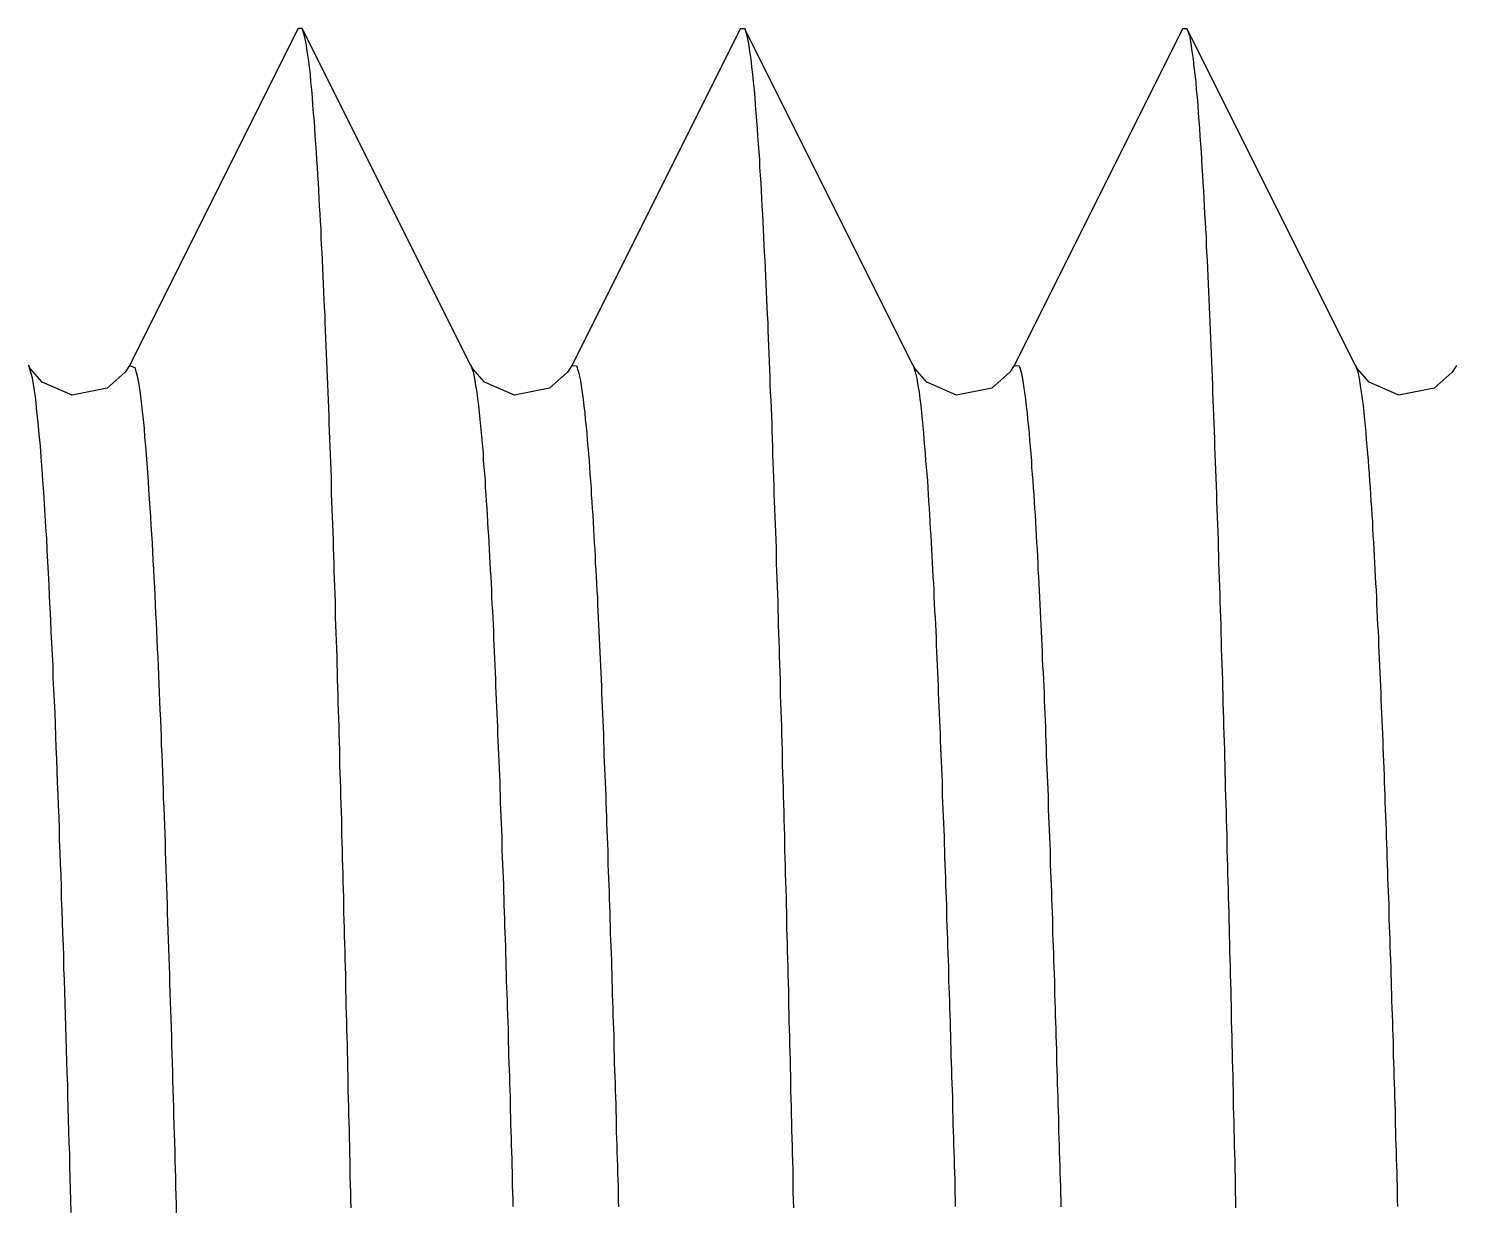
# Model space of a CAD drawing. Header units: millimetres. Extents: x 0 to 3800, y -67 to 2530.
# Drawn here: x 2222.142 to 2227.113, y 978.533 to 982.636 of the extents above; entities that cross this region are included whole.
import ezdxf

# ---------------------------------------------------------------- set-up
doc = ezdxf.new("R2010")
doc.units = ezdxf.units.MM
doc.layers.add('내부선 및 부속', color=4, linetype='Continuous')

msp = doc.modelspace()

# ---------------------------------------------------------------- linework, layer by layer
at = {"layer": '내부선 및 부속', "linetype": 'Continuous'}
for p, q in [((2223.0801, 982.6357), (2222.4932, 981.4625)), ((2223.0947, 982.6357), (2223.0801, 982.6357)), ((2223.6815, 981.4625), (2223.0947, 982.6357)), ((2224.6199, 982.6357), (2224.0331, 981.4625)), ((2224.6199, 982.6357), (2224.6345, 982.6357)), ((2225.2214, 981.4625), (2224.6345, 982.6357)), ((2226.1597, 982.6357), (2225.5729, 981.4625)), ((2226.1597, 982.6357), (2226.1743, 982.6357)), ((2226.7612, 981.4625), (2226.1743, 982.6357))]:
    msp.add_line(p, q, dxfattribs=at)
at = {"layer": '내부선 및 부속', "linetype": 'Continuous', "flags": 128}
for points in [[(2223.2649, 978.5285), (2223.2639, 978.5555), (2223.2639, 978.5825), (2223.2629, 978.6095), (2223.2619, 978.6365), (2223.2619, 978.6635), (2223.2609, 978.6905), (2223.2599, 978.7175), (2223.2599, 978.7445), (2223.2589, 978.7715), (2223.2589, 978.7985), (2223.2579, 978.8255), (2223.2569, 978.8535), (2223.2569, 978.8805), (2223.2559, 978.9075), (2223.2549, 978.9345), (2223.2549, 978.9615), (2223.2539, 978.9885), (2223.2529, 979.0155), (2223.2529, 979.0425), (2223.2519, 979.0695), (2223.2519, 979.0965), (2223.2509, 979.1235), (2223.2499, 979.1505), (2223.2499, 979.1775), (2223.2489, 979.2045), (2223.2479, 979.2315), (2223.2479, 979.2585), (2223.2469, 979.2855), (2223.2459, 979.3125), (2223.2459, 979.3395), (2223.2449, 979.3665), (2223.2439, 979.3945), (2223.2439, 979.4215), (2223.2429, 979.4485), (2223.2419, 979.4755), (2223.2419, 979.5025), (2223.2409, 979.5295), (2223.2399, 979.5565), (2223.2389, 979.5835), (2223.2389, 979.6105), (2223.2379, 979.6375), (2223.2369, 979.6645), (2223.2369, 979.6915), (2223.2359, 979.7185), (2223.2349, 979.7455), (2223.2349, 979.7455), (2223.2349, 979.7725), (2223.2339, 979.7995), (2223.2329, 979.8265), (2223.2319, 979.8535), (2223.2319, 979.8805), (2223.2309, 979.9075), (2223.2299, 979.9355), (2223.2289, 979.9625), (2223.2289, 979.9895), (2223.2279, 980.0165), (2223.2269, 980.0435), (2223.2259, 980.0705), (2223.2259, 980.0975), (2223.2249, 980.1245), (2223.2239, 980.1515), (2223.2229, 980.1785), (2223.2229, 980.2055), (2223.2219, 980.2325), (2223.2209, 980.2595), (2223.2199, 980.2865), (2223.2199, 980.3135), (2223.2189, 980.3405), (2223.2179, 980.3675), (2223.2169, 980.3945), (2223.2159, 980.4215), (2223.2159, 980.4485), (2223.2149, 980.4755), (2223.2139, 980.5035), (2223.2129, 980.5305), (2223.2119, 980.5575), (2223.2109, 980.5845), (2223.2109, 980.6115), (2223.2099, 980.6385), (2223.2089, 980.6655), (2223.2079, 980.6925), (2223.2069, 980.7195), (2223.2059, 980.7465), (2223.2059, 980.7735), (2223.2049, 980.8005), (2223.2039, 980.8275), (2223.2029, 980.8545), (2223.2019, 980.8815), (2223.2009, 980.9085), (2223.1999, 980.9355), (2223.1989, 980.9625), (2223.1979, 980.9895), (2223.1969, 981.0165), (2223.1959, 981.0435), (2223.1959, 981.0705), (2223.1949, 981.0985), (2223.1939, 981.1255), (2223.1929, 981.1525), (2223.1919, 981.1795), (2223.1909, 981.2065), (2223.1899, 981.2335), (2223.1889, 981.2605), (2223.1879, 981.2875), (2223.1869, 981.3145), (2223.1859, 981.3415), (2223.1849, 981.3685), (2223.1839, 981.3955), (2223.1829, 981.4225), (2223.1809, 981.4495), (2223.1799, 981.4765), (2223.1789, 981.5035), (2223.1779, 981.5305), (2223.1769, 981.5575), (2223.1759, 981.5845), (2223.1749, 981.6115), (2223.1739, 981.6385), (2223.1719, 981.6655), (2223.1709, 981.6925), (2223.1699, 981.7195), (2223.1689, 981.7465), (2223.1679, 981.7735), (2223.1659, 981.8005), (2223.1649, 981.8285), (2223.1639, 981.8555), (2223.1619, 981.8825), (2223.1609, 981.9095), (2223.1599, 981.9365), (2223.1579, 981.9635), (2223.1569, 981.9905), (2223.1549, 982.0175), (2223.1539, 982.0445), (2223.1519, 982.0715), (2223.1509, 982.0985), (2223.1489, 982.1255), (2223.1479, 982.1525), (2223.1459, 982.1795), (2223.1439, 982.2065), (2223.1419, 982.2335), (2223.1399, 982.2605), (2223.1389, 982.2875), (2223.1369, 982.3145), (2223.1339, 982.3415), (2223.1319, 982.3685), (2223.1299, 982.3955), (2223.1279, 982.4225), (2223.1249, 982.4495), (2223.1249, 982.4495), (2223.1229, 982.4765), (2223.1199, 982.5025), (2223.1159, 982.5295), (2223.1119, 982.5565), (2223.1079, 982.5835), (2223.1029, 982.6105), (2223.0949, 982.6355), (2223.0949, 982.6355)], [(2224.6349, 982.6355), (2224.6429, 982.6105), (2224.6479, 982.5835), (2224.6519, 982.5565), (2224.6559, 982.5295), (2224.6589, 982.5025), (2224.6619, 982.4765), (2224.6649, 982.4495), (2224.6679, 982.4225), (2224.6699, 982.3955), (2224.6719, 982.3685), (2224.6739, 982.3415), (2224.6759, 982.3145), (2224.6779, 982.2875), (2224.6799, 982.2605), (2224.6819, 982.2335), (2224.6839, 982.2065), (2224.6859, 982.1795), (2224.6869, 982.1525), (2224.6889, 982.1255), (2224.6909, 982.0985), (2224.6919, 982.0715), (2224.6939, 982.0445), (2224.6949, 982.0175), (2224.6969, 981.9905), (2224.6979, 981.9635), (2224.6989, 981.9365), (2224.7009, 981.9095), (2224.7019, 981.8825), (2224.7029, 981.8555), (2224.7049, 981.8285), (2224.7059, 981.8005), (2224.7069, 981.7735), (2224.7089, 981.7465), (2224.7099, 981.7195), (2224.7109, 981.6925), (2224.7119, 981.6655), (2224.7129, 981.6385), (2224.7149, 981.6115), (2224.7159, 981.5845), (2224.7169, 981.5575), (2224.7179, 981.5305), (2224.7189, 981.5035), (2224.7199, 981.4765), (2224.7209, 981.4495), (2224.7219, 981.4225), (2224.7229, 981.3955), (2224.7239, 981.3685), (2224.7259, 981.3415), (2224.7269, 981.3145), (2224.7279, 981.2875), (2224.7289, 981.2605), (2224.7299, 981.2335), (2224.7309, 981.2065), (2224.7319, 981.1795), (2224.7319, 981.1525), (2224.7329, 981.1255), (2224.7339, 981.0985), (2224.7349, 981.0705), (2224.7359, 981.0435), (2224.7369, 981.0165), (2224.7379, 980.9895), (2224.7389, 980.9625), (2224.7399, 980.9355), (2224.7409, 980.9085), (2224.7419, 980.8815), (2224.7429, 980.8545), (2224.7439, 980.8275), (2224.7439, 980.8005), (2224.7449, 980.7735), (2224.7459, 980.7465), (2224.7469, 980.7195), (2224.7479, 980.6925), (2224.7489, 980.6655), (2224.7499, 980.6385), (2224.7499, 980.6115), (2224.7509, 980.5845), (2224.7519, 980.5575), (2224.7529, 980.5305), (2224.7539, 980.5035), (2224.7549, 980.4755), (2224.7549, 980.4485), (2224.7559, 980.4215), (2224.7569, 980.3945), (2224.7579, 980.3675), (2224.7589, 980.3405), (2224.7589, 980.3135), (2224.7599, 980.2865), (2224.7609, 980.2595), (2224.7619, 980.2325), (2224.7629, 980.2055), (2224.7629, 980.1785), (2224.7639, 980.1515), (2224.7649, 980.1245), (2224.7659, 980.0975), (2224.7659, 980.0705), (2224.7669, 980.0435), (2224.7679, 980.0165), (2224.7689, 979.9895), (2224.7689, 979.9625), (2224.7699, 979.9355), (2224.7699, 979.9355), (2224.7709, 979.9075), (2224.7709, 979.8805), (2224.7719, 979.8535), (2224.7729, 979.8265), (2224.7739, 979.7995), (2224.7739, 979.7725), (2224.7749, 979.7455), (2224.7759, 979.7185), (2224.7759, 979.6915), (2224.7769, 979.6645), (2224.7779, 979.6375), (2224.7789, 979.6105), (2224.7789, 979.5835), (2224.7799, 979.5565), (2224.7809, 979.5295), (2224.7809, 979.5025), (2224.7819, 979.4755), (2224.7829, 979.4485), (2224.7829, 979.4215), (2224.7839, 979.3945), (2224.7849, 979.3665), (2224.7849, 979.3395), (2224.7859, 979.3125), (2224.7869, 979.2855), (2224.7869, 979.2585), (2224.7879, 979.2315), (2224.7889, 979.2045), (2224.7889, 979.1775), (2224.7899, 979.1505), (2224.7909, 979.1235), (2224.7909, 979.0965), (2224.7919, 979.0695), (2224.7929, 979.0425), (2224.7929, 979.0155), (2224.7939, 978.9885), (2224.7949, 978.9615), (2224.7949, 978.9345), (2224.7959, 978.9075), (2224.7969, 978.8805), (2224.7969, 978.8525), (2224.7979, 978.8255), (2224.7979, 978.7985), (2224.7989, 978.7715), (2224.7999, 978.7445), (2224.7999, 978.7175), (2224.8009, 978.6905), (2224.8019, 978.6635), (2224.8019, 978.6365), (2224.8029, 978.6095), (2224.8029, 978.5825), (2224.8039, 978.5555), (2224.8049, 978.5285)], [(2226.1739, 982.6355), (2226.1829, 982.6105), (2226.1879, 982.5835), (2226.1919, 982.5565), (2226.1959, 982.5295), (2226.1989, 982.5025), (2226.2019, 982.4765), (2226.2049, 982.4495), (2226.2069, 982.4225), (2226.2099, 982.3955), (2226.2119, 982.3685), (2226.2139, 982.3415), (2226.2159, 982.3145), (2226.2179, 982.2875), (2226.2199, 982.2605), (2226.2219, 982.2335), (2226.2239, 982.2065), (2226.2249, 982.1795), (2226.2269, 982.1525), (2226.2289, 982.1255), (2226.2299, 982.0985), (2226.2319, 982.0715), (2226.2329, 982.0445), (2226.2349, 982.0175), (2226.2359, 981.9905), (2226.2379, 981.9635), (2226.2389, 981.9365), (2226.2409, 981.9095), (2226.2419, 981.8825), (2226.2429, 981.8555), (2226.2449, 981.8285), (2226.2459, 981.8005), (2226.2469, 981.7735), (2226.2479, 981.7465), (2226.2499, 981.7195), (2226.2509, 981.6925), (2226.2519, 981.6655), (2226.2529, 981.6385), (2226.2539, 981.6115), (2226.2559, 981.5845), (2226.2569, 981.5575), (2226.2579, 981.5305), (2226.2589, 981.5035), (2226.2599, 981.4765), (2226.2609, 981.4495), (2226.2619, 981.4225), (2226.2629, 981.3955), (2226.2639, 981.3685), (2226.2649, 981.3415), (2226.2659, 981.3145), (2226.2669, 981.2875), (2226.2679, 981.2605), (2226.2689, 981.2335), (2226.2699, 981.2065), (2226.2709, 981.1795), (2226.2719, 981.1525), (2226.2729, 981.1255), (2226.2739, 981.0985), (2226.2749, 981.0705), (2226.2759, 981.0435), (2226.2769, 981.0165), (2226.2779, 980.9895), (2226.2789, 980.9625), (2226.2799, 980.9355), (2226.2809, 980.9085), (2226.2819, 980.8815), (2226.2829, 980.8545), (2226.2829, 980.8275), (2226.2839, 980.8005), (2226.2849, 980.7735), (2226.2859, 980.7465), (2226.2869, 980.7195), (2226.2879, 980.6925), (2226.2889, 980.6655), (2226.2889, 980.6385), (2226.2899, 980.6115), (2226.2909, 980.5845), (2226.2919, 980.5575), (2226.2929, 980.5305), (2226.2939, 980.5035), (2226.2939, 980.4755), (2226.2949, 980.4485), (2226.2959, 980.4215), (2226.2969, 980.3945), (2226.2979, 980.3675), (2226.2979, 980.3405), (2226.2989, 980.3135), (2226.2999, 980.2865), (2226.3009, 980.2595), (2226.3019, 980.2325), (2226.3019, 980.2055), (2226.3029, 980.1785), (2226.3039, 980.1515), (2226.3049, 980.1245), (2226.3049, 980.0975), (2226.3059, 980.0705), (2226.3069, 980.0435), (2226.3079, 980.0165), (2226.3079, 979.9895), (2226.3089, 979.9625), (2226.3099, 979.9355), (2226.3099, 979.9355), (2226.3109, 979.9075), (2226.3109, 979.8805), (2226.3119, 979.8535), (2226.3129, 979.8265), (2226.3129, 979.7995), (2226.3139, 979.7725), (2226.3149, 979.7455), (2226.3159, 979.7185), (2226.3159, 979.6915), (2226.3169, 979.6645), (2226.3179, 979.6375), (2226.3179, 979.6105), (2226.3189, 979.5835), (2226.3199, 979.5565), (2226.3199, 979.5295), (2226.3209, 979.5025), (2226.3219, 979.4755), (2226.3229, 979.4485), (2226.3229, 979.4215), (2226.3239, 979.3945), (2226.3249, 979.3665), (2226.3249, 979.3395), (2226.3259, 979.3125), (2226.3269, 979.2855), (2226.3269, 979.2585), (2226.3279, 979.2315), (2226.3289, 979.2045), (2226.3289, 979.1775), (2226.3299, 979.1505), (2226.3309, 979.1235), (2226.3309, 979.0965), (2226.3319, 979.0695), (2226.3319, 979.0425), (2226.3329, 979.0155), (2226.3339, 978.9885), (2226.3339, 978.9615), (2226.3349, 978.9345), (2226.3359, 978.9075), (2226.3359, 978.8805), (2226.3369, 978.8525), (2226.3379, 978.8255), (2226.3379, 978.7985), (2226.3389, 978.7715), (2226.3389, 978.7445), (2226.3399, 978.7175), (2226.3409, 978.6905), (2226.3409, 978.6635), (2226.3419, 978.6365), (2226.3429, 978.6095), (2226.3429, 978.5825), (2226.3439, 978.5555), (2226.3439, 978.5285)], [(2222.4932, 981.4625), (2222.4787, 981.439), (2222.4156, 981.3836), (2222.2932, 981.3585), (2222.1889, 981.4046), (2222.1485, 981.4505), (2222.1416, 981.4627)], [(2222.1419, 981.4625), (2222.1529, 981.4235), (2222.1599, 981.3835), (2222.1659, 981.3435), (2222.1699, 981.3035), (2222.1739, 981.2635), (2222.1779, 981.2225), (2222.1819, 981.1825), (2222.1849, 981.1425), (2222.1879, 981.1015), (2222.1909, 981.0615), (2222.1939, 981.0215), (2222.1959, 980.9805), (2222.1989, 980.9405), (2222.2009, 980.8995), (2222.2039, 980.8595), (2222.2059, 980.8185), (2222.2079, 980.7785), (2222.2099, 980.7385), (2222.2119, 980.6975), (2222.2139, 980.6575), (2222.2159, 980.6165), (2222.2179, 980.5765), (2222.2199, 980.5355), (2222.2219, 980.4955), (2222.2239, 980.4545), (2222.2259, 980.4145), (2222.2269, 980.3745), (2222.2289, 980.3335), (2222.2309, 980.2935), (2222.2329, 980.2525), (2222.2339, 980.2125), (2222.2359, 980.1715), (2222.2369, 980.1315), (2222.2389, 980.0905), (2222.2399, 980.0505), (2222.2419, 980.0095), (2222.2439, 979.9695), (2222.2449, 979.9295), (2222.2469, 979.8885), (2222.2479, 979.8485), (2222.2489, 979.8075), (2222.2509, 979.7675), (2222.2519, 979.7265), (2222.2539, 979.6865), (2222.2549, 979.6455), (2222.2559, 979.6055), (2222.2579, 979.5645), (2222.2589, 979.5245), (2222.2599, 979.4835), (2222.2619, 979.4435), (2222.2629, 979.4035), (2222.2639, 979.3625), (2222.2659, 979.3225), (2222.2669, 979.2815), (2222.2679, 979.2415), (2222.2689, 979.2005), (2222.2709, 979.1605), (2222.2719, 979.1195), (2222.2729, 979.0795), (2222.2739, 979.0385), (2222.2749, 978.9985), (2222.2769, 978.9575), (2222.2779, 978.9175), (2222.2789, 978.8765), (2222.2799, 978.8365), (2222.2809, 978.7955), (2222.2819, 978.7555), (2222.2839, 978.7155), (2222.2849, 978.6745), (2222.2859, 978.6345), (2222.2869, 978.5935), (2222.2879, 978.5535), (2222.2889, 978.5125)], [(2222.4929, 981.4625), (2222.5119, 981.4555), (2222.5199, 981.4255), (2222.5259, 981.3955), (2222.5299, 981.3645), (2222.5339, 981.3345), (2222.5369, 981.3035), (2222.5409, 981.2735), (2222.5439, 981.2425), (2222.5459, 981.2125), (2222.5489, 981.1815), (2222.5509, 981.1505), (2222.5539, 981.1205), (2222.5559, 981.0895), (2222.5579, 981.0585), (2222.5599, 981.0285), (2222.5619, 980.9975), (2222.5639, 980.9665), (2222.5659, 980.9365), (2222.5679, 980.9055), (2222.5699, 980.8745), (2222.5719, 980.8445), (2222.5729, 980.8135), (2222.5749, 980.7825), (2222.5769, 980.7525), (2222.5779, 980.7215), (2222.5799, 980.6905), (2222.5809, 980.6605), (2222.5829, 980.6295), (2222.5839, 980.5985), (2222.5859, 980.5685), (2222.5869, 980.5375), (2222.5889, 980.5065), (2222.5899, 980.4755), (2222.5919, 980.4455), (2222.5929, 980.4145), (2222.5939, 980.3835), (2222.5959, 980.3535), (2222.5969, 980.3225), (2222.5979, 980.2915), (2222.5989, 980.2615), (2222.6009, 980.2305), (2222.6019, 980.1995), (2222.6029, 980.1685), (2222.6039, 980.1385), (2222.6059, 980.1075), (2222.6069, 980.0765), (2222.6079, 980.0465), (2222.6089, 980.0155), (2222.6099, 979.9845), (2222.6109, 979.9535), (2222.6129, 979.9235), (2222.6139, 979.8925), (2222.6149, 979.8615), (2222.6159, 979.8315), (2222.6169, 979.8005), (2222.6179, 979.7695), (2222.6189, 979.7385), (2222.6199, 979.7085), (2222.6209, 979.6775), (2222.6219, 979.6465), (2222.6229, 979.6165), (2222.6239, 979.5855), (2222.6249, 979.5545), (2222.6259, 979.5245), (2222.6269, 979.4935), (2222.6279, 979.4625), (2222.6289, 979.4315), (2222.6299, 979.4015), (2222.6309, 979.3705), (2222.6319, 979.3395), (2222.6329, 979.3095), (2222.6339, 979.2785), (2222.6349, 979.2475), (2222.6359, 979.2165), (2222.6369, 979.1865), (2222.6379, 979.1555), (2222.6389, 979.1245), (2222.6399, 979.0935), (2222.6409, 979.0635), (2222.6419, 979.0325), (2222.6429, 979.0015), (2222.6429, 978.9715), (2222.6439, 978.9405), (2222.6449, 978.9095), (2222.6459, 978.8785), (2222.6469, 978.8485), (2222.6479, 978.8175), (2222.6489, 978.7865), (2222.6499, 978.7565), (2222.6509, 978.7255), (2222.6509, 978.6945), (2222.6519, 978.6635), (2222.6529, 978.6335), (2222.6539, 978.6025), (2222.6549, 978.5715), (2222.6559, 978.5415), (2222.6559, 978.5105)], [(2224.033, 981.4625), (2224.0185, 981.439), (2223.9554, 981.3836), (2223.833, 981.3585), (2223.7287, 981.4046), (2223.6883, 981.4505), (2223.6815, 981.4627)], [(2223.6819, 981.4625), (2223.6899, 981.4405), (2223.6939, 981.4165), (2223.6979, 981.3925), (2223.7019, 981.3695), (2223.7049, 981.3455), (2223.7079, 981.3225), (2223.7109, 981.2985), (2223.7129, 981.2745), (2223.7149, 981.2505), (2223.7179, 981.2275), (2223.7199, 981.2035), (2223.7219, 981.1795), (2223.7239, 981.1555), (2223.7249, 981.1315), (2223.7269, 981.1085), (2223.7289, 981.0845), (2223.7309, 981.0605), (2223.7319, 981.0365), (2223.7339, 981.0125), (2223.7349, 980.9895), (2223.7369, 980.9655), (2223.7379, 980.9415), (2223.7399, 980.9175), (2223.7409, 980.8935), (2223.7429, 980.8695), (2223.7439, 980.8465), (2223.7449, 980.8225), (2223.7469, 980.7985), (2223.7479, 980.7745), (2223.7489, 980.7505), (2223.7509, 980.7265), (2223.7519, 980.7035), (2223.7529, 980.6795), (2223.7539, 980.6555), (2223.7549, 980.6315), (2223.7569, 980.6075), (2223.7579, 980.5835), (2223.7589, 980.5605), (2223.7599, 980.5365), (2223.7609, 980.5125), (2223.7619, 980.4885), (2223.7629, 980.4645), (2223.7639, 980.4405), (2223.7649, 980.4175), (2223.7659, 980.3935), (2223.7669, 980.3695), (2223.7679, 980.3455), (2223.7689, 980.3215), (2223.7699, 980.2975), (2223.7709, 980.2735), (2223.7719, 980.2505), (2223.7729, 980.2265), (2223.7739, 980.2025), (2223.7749, 980.1785), (2223.7759, 980.1545), (2223.7769, 980.1305), (2223.7779, 980.1065), (2223.7789, 980.0835), (2223.7799, 980.0595), (2223.7809, 980.0355), (2223.7819, 980.0115), (2223.7829, 979.9875), (2223.7839, 979.9635), (2223.7839, 979.9405), (2223.7849, 979.9165), (2223.7859, 979.8925), (2223.7869, 979.8685), (2223.7879, 979.8445), (2223.7889, 979.8205), (2223.7899, 979.7965), (2223.7899, 979.7735), (2223.7909, 979.7495), (2223.7919, 979.7255), (2223.7929, 979.7015), (2223.7939, 979.6775), (2223.7949, 979.6535), (2223.7949, 979.6295), (2223.7959, 979.6065), (2223.7969, 979.5825), (2223.7979, 979.5585), (2223.7989, 979.5345), (2223.7989, 979.5105), (2223.7999, 979.4865), (2223.8009, 979.4625), (2223.8019, 979.4395), (2223.8019, 979.4155), (2223.8029, 979.3915), (2223.8039, 979.3675), (2223.8049, 979.3435), (2223.8049, 979.3195), (2223.8059, 979.2955), (2223.8069, 979.2725), (2223.8079, 979.2485), (2223.8079, 979.2245), (2223.8089, 979.2005), (2223.8099, 979.1765), (2223.8109, 979.1525), (2223.8109, 979.1285), (2223.8119, 979.1055), (2223.8129, 979.0815), (2223.8129, 979.0815), (2223.8129, 979.0575), (2223.8139, 979.0335), (2223.8149, 979.0095), (2223.8159, 978.9855), (2223.8159, 978.9615), (2223.8169, 978.9385), (2223.8179, 978.9145), (2223.8179, 978.8905), (2223.8189, 978.8665), (2223.8199, 978.8425), (2223.8199, 978.8185), (2223.8209, 978.7945), (2223.8219, 978.7715), (2223.8219, 978.7475), (2223.8229, 978.7235), (2223.8239, 978.6995), (2223.8239, 978.6755), (2223.8249, 978.6515), (2223.8259, 978.6275), (2223.8259, 978.6045), (2223.8269, 978.5805), (2223.8279, 978.5565), (2223.8279, 978.5325)], [(2224.0329, 981.4625), (2224.0499, 981.4615), (2224.0569, 981.4385), (2224.0619, 981.4155), (2224.0659, 981.3915), (2224.0689, 981.3685), (2224.0729, 981.3445), (2224.0749, 981.3205), (2224.0779, 981.2975), (2224.0799, 981.2735), (2224.0829, 981.2495), (2224.0849, 981.2255), (2224.0869, 981.2025), (2224.0889, 981.1785), (2224.0909, 981.1545), (2224.0929, 981.1305), (2224.0949, 981.1065), (2224.0959, 981.0835), (2224.0979, 981.0595), (2224.0999, 981.0355), (2224.1009, 981.0115), (2224.1029, 980.9875), (2224.1039, 980.9645), (2224.1059, 980.9405), (2224.1069, 980.9165), (2224.1089, 980.8925), (2224.1099, 980.8685), (2224.1109, 980.8445), (2224.1129, 980.8215), (2224.1139, 980.7975), (2224.1149, 980.7735), (2224.1169, 980.7495), (2224.1179, 980.7255), (2224.1189, 980.7015), (2224.1199, 980.6785), (2224.1219, 980.6545), (2224.1229, 980.6305), (2224.1239, 980.6065), (2224.1249, 980.5825), (2224.1259, 980.5585), (2224.1269, 980.5355), (2224.1279, 980.5115), (2224.1289, 980.4875), (2224.1309, 980.4635), (2224.1319, 980.4395), (2224.1329, 980.4155), (2224.1339, 980.3915), (2224.1349, 980.3685), (2224.1359, 980.3445), (2224.1369, 980.3205), (2224.1379, 980.2965), (2224.1389, 980.2725), (2224.1399, 980.2485), (2224.1409, 980.2255), (2224.1419, 980.2015), (2224.1429, 980.1775), (2224.1439, 980.1535), (2224.1449, 980.1295), (2224.1449, 980.1055), (2224.1459, 980.0815), (2224.1469, 980.0585), (2224.1479, 980.0345), (2224.1489, 980.0105), (2224.1499, 979.9865), (2224.1509, 979.9625), (2224.1519, 979.9385), (2224.1529, 979.9145), (2224.1539, 979.8915), (2224.1539, 979.8675), (2224.1549, 979.8435), (2224.1559, 979.8195), (2224.1569, 979.7955), (2224.1579, 979.7715), (2224.1589, 979.7485), (2224.1589, 979.7245), (2224.1599, 979.7005), (2224.1609, 979.6765), (2224.1619, 979.6525), (2224.1629, 979.6285), (2224.1629, 979.6045), (2224.1639, 979.5815), (2224.1649, 979.5575), (2224.1659, 979.5335), (2224.1669, 979.5095), (2224.1669, 979.4855), (2224.1679, 979.4615), (2224.1689, 979.4375), (2224.1699, 979.4145), (2224.1709, 979.3905), (2224.1709, 979.3665), (2224.1719, 979.3425), (2224.1729, 979.3185), (2224.1739, 979.2945), (2224.1739, 979.2705), (2224.1749, 979.2475), (2224.1759, 979.2235), (2224.1759, 979.1995), (2224.1769, 979.1755), (2224.1779, 979.1515), (2224.1789, 979.1275), (2224.1789, 979.1035), (2224.1789, 979.1035), (2224.1799, 979.0805), (2224.1809, 979.0565), (2224.1809, 979.0325), (2224.1819, 979.0085), (2224.1829, 978.9845), (2224.1839, 978.9605), (2224.1839, 978.9365), (2224.1849, 978.9135), (2224.1859, 978.8895), (2224.1859, 978.8655), (2224.1869, 978.8415), (2224.1879, 978.8175), (2224.1879, 978.7935), (2224.1889, 978.7695), (2224.1899, 978.7465), (2224.1899, 978.7225), (2224.1909, 978.6985), (2224.1919, 978.6745), (2224.1919, 978.6505), (2224.1929, 978.6265), (2224.1939, 978.6025), (2224.1939, 978.5795), (2224.1949, 978.5555), (2224.1959, 978.5315)], [(2225.2209, 981.4625), (2225.2289, 981.4405), (2225.2339, 981.4165), (2225.2379, 981.3925), (2225.2419, 981.3695), (2225.2449, 981.3455), (2225.2479, 981.3225), (2225.2499, 981.2985), (2225.2529, 981.2745), (2225.2549, 981.2505), (2225.2569, 981.2275), (2225.2589, 981.2035), (2225.2609, 981.1795), (2225.2629, 981.1555), (2225.2649, 981.1315), (2225.2669, 981.1085), (2225.2689, 981.0845), (2225.2709, 981.0605), (2225.2719, 981.0365), (2225.2739, 981.0125), (2225.2749, 980.9895), (2225.2769, 980.9655), (2225.2779, 980.9415), (2225.2799, 980.9175), (2225.2809, 980.8935), (2225.2829, 980.8695), (2225.2839, 980.8465), (2225.2849, 980.8225), (2225.2869, 980.7985), (2225.2879, 980.7745), (2225.2889, 980.7505), (2225.2899, 980.7265), (2225.2919, 980.7035), (2225.2929, 980.6795), (2225.2939, 980.6555), (2225.2949, 980.6315), (2225.2959, 980.6075), (2225.2979, 980.5835), (2225.2989, 980.5605), (2225.2999, 980.5365), (2225.3009, 980.5125), (2225.3019, 980.4885), (2225.3029, 980.4645), (2225.3039, 980.4405), (2225.3049, 980.4175), (2225.3059, 980.3935), (2225.3069, 980.3695), (2225.3079, 980.3455), (2225.3089, 980.3215), (2225.3099, 980.2975), (2225.3109, 980.2735), (2225.3119, 980.2505), (2225.3129, 980.2265), (2225.3139, 980.2025), (2225.3149, 980.1785), (2225.3159, 980.1545), (2225.3169, 980.1305), (2225.3179, 980.1065), (2225.3189, 980.0835), (2225.3199, 980.0595), (2225.3209, 980.0355), (2225.3219, 980.0115), (2225.3229, 979.9875), (2225.3229, 979.9635), (2225.3239, 979.9405), (2225.3249, 979.9165), (2225.3259, 979.8925), (2225.3269, 979.8685), (2225.3279, 979.8445), (2225.3289, 979.8205), (2225.3289, 979.7965), (2225.3299, 979.7735), (2225.3309, 979.7495), (2225.3319, 979.7255), (2225.3329, 979.7015), (2225.3339, 979.6775), (2225.3339, 979.6535), (2225.3349, 979.6295), (2225.3359, 979.6065), (2225.3369, 979.5825), (2225.3379, 979.5585), (2225.3379, 979.5345), (2225.3389, 979.5105), (2225.3399, 979.4865), (2225.3409, 979.4625), (2225.3409, 979.4395), (2225.3419, 979.4155), (2225.3429, 979.3915), (2225.3439, 979.3675), (2225.3449, 979.3435), (2225.3449, 979.3195), (2225.3459, 979.2955), (2225.3469, 979.2725), (2225.3479, 979.2485), (2225.3479, 979.2245), (2225.3489, 979.2005), (2225.3499, 979.1765), (2225.3499, 979.1525), (2225.3509, 979.1285), (2225.3519, 979.1055), (2225.3529, 979.0815), (2225.3529, 979.0815), (2225.3529, 979.0575), (2225.3539, 979.0335), (2225.3549, 979.0095), (2225.3549, 978.9855), (2225.3559, 978.9615), (2225.3569, 978.9385), (2225.3579, 978.9145), (2225.3579, 978.8905), (2225.3589, 978.8665), (2225.3599, 978.8425), (2225.3599, 978.8185), (2225.3609, 978.7945), (2225.3619, 978.7715), (2225.3619, 978.7475), (2225.3629, 978.7235), (2225.3639, 978.6995), (2225.3639, 978.6755), (2225.3649, 978.6515), (2225.3659, 978.6275), (2225.3659, 978.6045), (2225.3669, 978.5805), (2225.3679, 978.5565), (2225.3679, 978.5325)], [(2225.5729, 981.4625), (2225.5584, 981.439), (2225.4952, 981.3836), (2225.3728, 981.3585), (2225.2685, 981.4046), (2225.2281, 981.4505), (2225.2213, 981.4627)], [(2225.5729, 981.4625), (2225.5899, 981.4615), (2225.5969, 981.4385), (2225.6019, 981.4155), (2225.6059, 981.3915), (2225.6089, 981.3685), (2225.6119, 981.3445), (2225.6149, 981.3205), (2225.6179, 981.2975), (2225.6199, 981.2735), (2225.6229, 981.2495), (2225.6249, 981.2255), (2225.6269, 981.2025), (2225.6289, 981.1785), (2225.6309, 981.1545), (2225.6329, 981.1305), (2225.6339, 981.1065), (2225.6359, 981.0835), (2225.6379, 981.0595), (2225.6389, 981.0355), (2225.6409, 981.0115), (2225.6429, 980.9875), (2225.6439, 980.9645), (2225.6459, 980.9405), (2225.6469, 980.9165), (2225.6489, 980.8925), (2225.6499, 980.8685), (2225.6509, 980.8445), (2225.6529, 980.8215), (2225.6539, 980.7975), (2225.6549, 980.7735), (2225.6559, 980.7495), (2225.6579, 980.7255), (2225.6589, 980.7015), (2225.6599, 980.6785), (2225.6609, 980.6545), (2225.6629, 980.6305), (2225.6639, 980.6065), (2225.6649, 980.5825), (2225.6659, 980.5585), (2225.6669, 980.5355), (2225.6679, 980.5115), (2225.6689, 980.4875), (2225.6699, 980.4635), (2225.6709, 980.4395), (2225.6719, 980.4155), (2225.6739, 980.3915), (2225.6749, 980.3685), (2225.6759, 980.3445), (2225.6769, 980.3205), (2225.6779, 980.2965), (2225.6789, 980.2725), (2225.6799, 980.2485), (2225.6809, 980.2255), (2225.6819, 980.2015), (2225.6819, 980.1775), (2225.6829, 980.1535), (2225.6839, 980.1295), (2225.6849, 980.1055), (2225.6859, 980.0815), (2225.6869, 980.0585), (2225.6879, 980.0345), (2225.6889, 980.0105), (2225.6899, 979.9865), (2225.6909, 979.9625), (2225.6919, 979.9385), (2225.6919, 979.9145), (2225.6929, 979.8915), (2225.6939, 979.8675), (2225.6949, 979.8435), (2225.6959, 979.8195), (2225.6969, 979.7955), (2225.6979, 979.7715), (2225.6979, 979.7475), (2225.6989, 979.7245), (2225.6999, 979.7005), (2225.7009, 979.6765), (2225.7019, 979.6525), (2225.7029, 979.6285), (2225.7029, 979.6045), (2225.7039, 979.5815), (2225.7049, 979.5575), (2225.7059, 979.5335), (2225.7059, 979.5095), (2225.7069, 979.4855), (2225.7079, 979.4615), (2225.7089, 979.4375), (2225.7099, 979.4145), (2225.7099, 979.3905), (2225.7109, 979.3665), (2225.7119, 979.3425), (2225.7129, 979.3185), (2225.7129, 979.2945), (2225.7139, 979.2705), (2225.7149, 979.2475), (2225.7159, 979.2235), (2225.7159, 979.1995), (2225.7169, 979.1755), (2225.7179, 979.1515), (2225.7179, 979.1275), (2225.7189, 979.1035), (2225.7189, 979.1035), (2225.7199, 979.0805), (2225.7209, 979.0565), (2225.7209, 979.0325), (2225.7219, 979.0085), (2225.7229, 978.9845), (2225.7229, 978.9605), (2225.7239, 978.9365), (2225.7249, 978.9135), (2225.7249, 978.8895), (2225.7259, 978.8655), (2225.7269, 978.8415), (2225.7279, 978.8175), (2225.7279, 978.7935), (2225.7289, 978.7695), (2225.7299, 978.7465), (2225.7299, 978.7225), (2225.7309, 978.6985), (2225.7319, 978.6745), (2225.7319, 978.6505), (2225.7329, 978.6265), (2225.7339, 978.6025), (2225.7339, 978.5795), (2225.7349, 978.5555), (2225.7359, 978.5315)], [(2226.7609, 981.4625), (2226.7689, 981.4405), (2226.7739, 981.4165), (2226.7779, 981.3925), (2226.7809, 981.3695), (2226.7849, 981.3455), (2226.7879, 981.3225), (2226.7899, 981.2985), (2226.7929, 981.2745), (2226.7949, 981.2505), (2226.7969, 981.2275), (2226.7989, 981.2035), (2226.8009, 981.1795), (2226.8029, 981.1555), (2226.8049, 981.1315), (2226.8069, 981.1085), (2226.8089, 981.0845), (2226.8099, 981.0605), (2226.8119, 981.0365), (2226.8139, 981.0125), (2226.8149, 980.9895), (2226.8169, 980.9655), (2226.8179, 980.9415), (2226.8199, 980.9175), (2226.8209, 980.8935), (2226.8219, 980.8695), (2226.8239, 980.8465), (2226.8249, 980.8225), (2226.8259, 980.7985), (2226.8279, 980.7745), (2226.8289, 980.7505), (2226.8299, 980.7265), (2226.8309, 980.7035), (2226.8329, 980.6795), (2226.8339, 980.6555), (2226.8349, 980.6315), (2226.8359, 980.6075), (2226.8369, 980.5835), (2226.8379, 980.5605), (2226.8399, 980.5365), (2226.8409, 980.5125), (2226.8419, 980.4885), (2226.8429, 980.4645), (2226.8439, 980.4405), (2226.8449, 980.4175), (2226.8459, 980.3935), (2226.8469, 980.3695), (2226.8479, 980.3455), (2226.8489, 980.3215), (2226.8499, 980.2975), (2226.8509, 980.2735), (2226.8519, 980.2505), (2226.8529, 980.2265), (2226.8539, 980.2025), (2226.8549, 980.1785), (2226.8559, 980.1545), (2226.8569, 980.1305), (2226.8579, 980.1065), (2226.8589, 980.0835), (2226.8599, 980.0595), (2226.8609, 980.0355), (2226.8609, 980.0115), (2226.8619, 979.9875), (2226.8629, 979.9635), (2226.8639, 979.9405), (2226.8649, 979.9165), (2226.8659, 979.8925), (2226.8669, 979.8685), (2226.8679, 979.8445), (2226.8679, 979.8205), (2226.8689, 979.7965), (2226.8699, 979.7735), (2226.8709, 979.7495), (2226.8719, 979.7255), (2226.8729, 979.7015), (2226.8729, 979.6775), (2226.8739, 979.6535), (2226.8749, 979.6295), (2226.8759, 979.6065), (2226.8769, 979.5825), (2226.8769, 979.5585), (2226.8779, 979.5345), (2226.8789, 979.5105), (2226.8799, 979.4865), (2226.8809, 979.4625), (2226.8809, 979.4395), (2226.8819, 979.4155), (2226.8829, 979.3915), (2226.8839, 979.3675), (2226.8839, 979.3435), (2226.8849, 979.3195), (2226.8859, 979.2955), (2226.8869, 979.2725), (2226.8869, 979.2485), (2226.8879, 979.2245), (2226.8889, 979.2005), (2226.8899, 979.1765), (2226.8899, 979.1525), (2226.8909, 979.1285), (2226.8919, 979.1055), (2226.8919, 979.0815), (2226.8919, 979.0815), (2226.8929, 979.0575), (2226.8939, 979.0335), (2226.8949, 979.0095), (2226.8949, 978.9855), (2226.8959, 978.9615), (2226.8969, 978.9385), (2226.8969, 978.9145), (2226.8979, 978.8905), (2226.8989, 978.8665), (2226.8989, 978.8425), (2226.8999, 978.8185), (2226.9009, 978.7945), (2226.9009, 978.7715), (2226.9019, 978.7475), (2226.9029, 978.7235), (2226.9029, 978.6995), (2226.9039, 978.6755), (2226.9049, 978.6515), (2226.9049, 978.6275), (2226.9059, 978.6045), (2226.9069, 978.5805), (2226.9069, 978.5565), (2226.9079, 978.5325)], [(2227.1127, 981.4625), (2227.0982, 981.439), (2227.0351, 981.3836), (2226.9126, 981.3585), (2226.8084, 981.4046), (2226.7679, 981.4505), (2226.7611, 981.4627)]]:
    msp.add_lwpolyline(points, dxfattribs=at)

doc.saveas('drawing.dxf')
